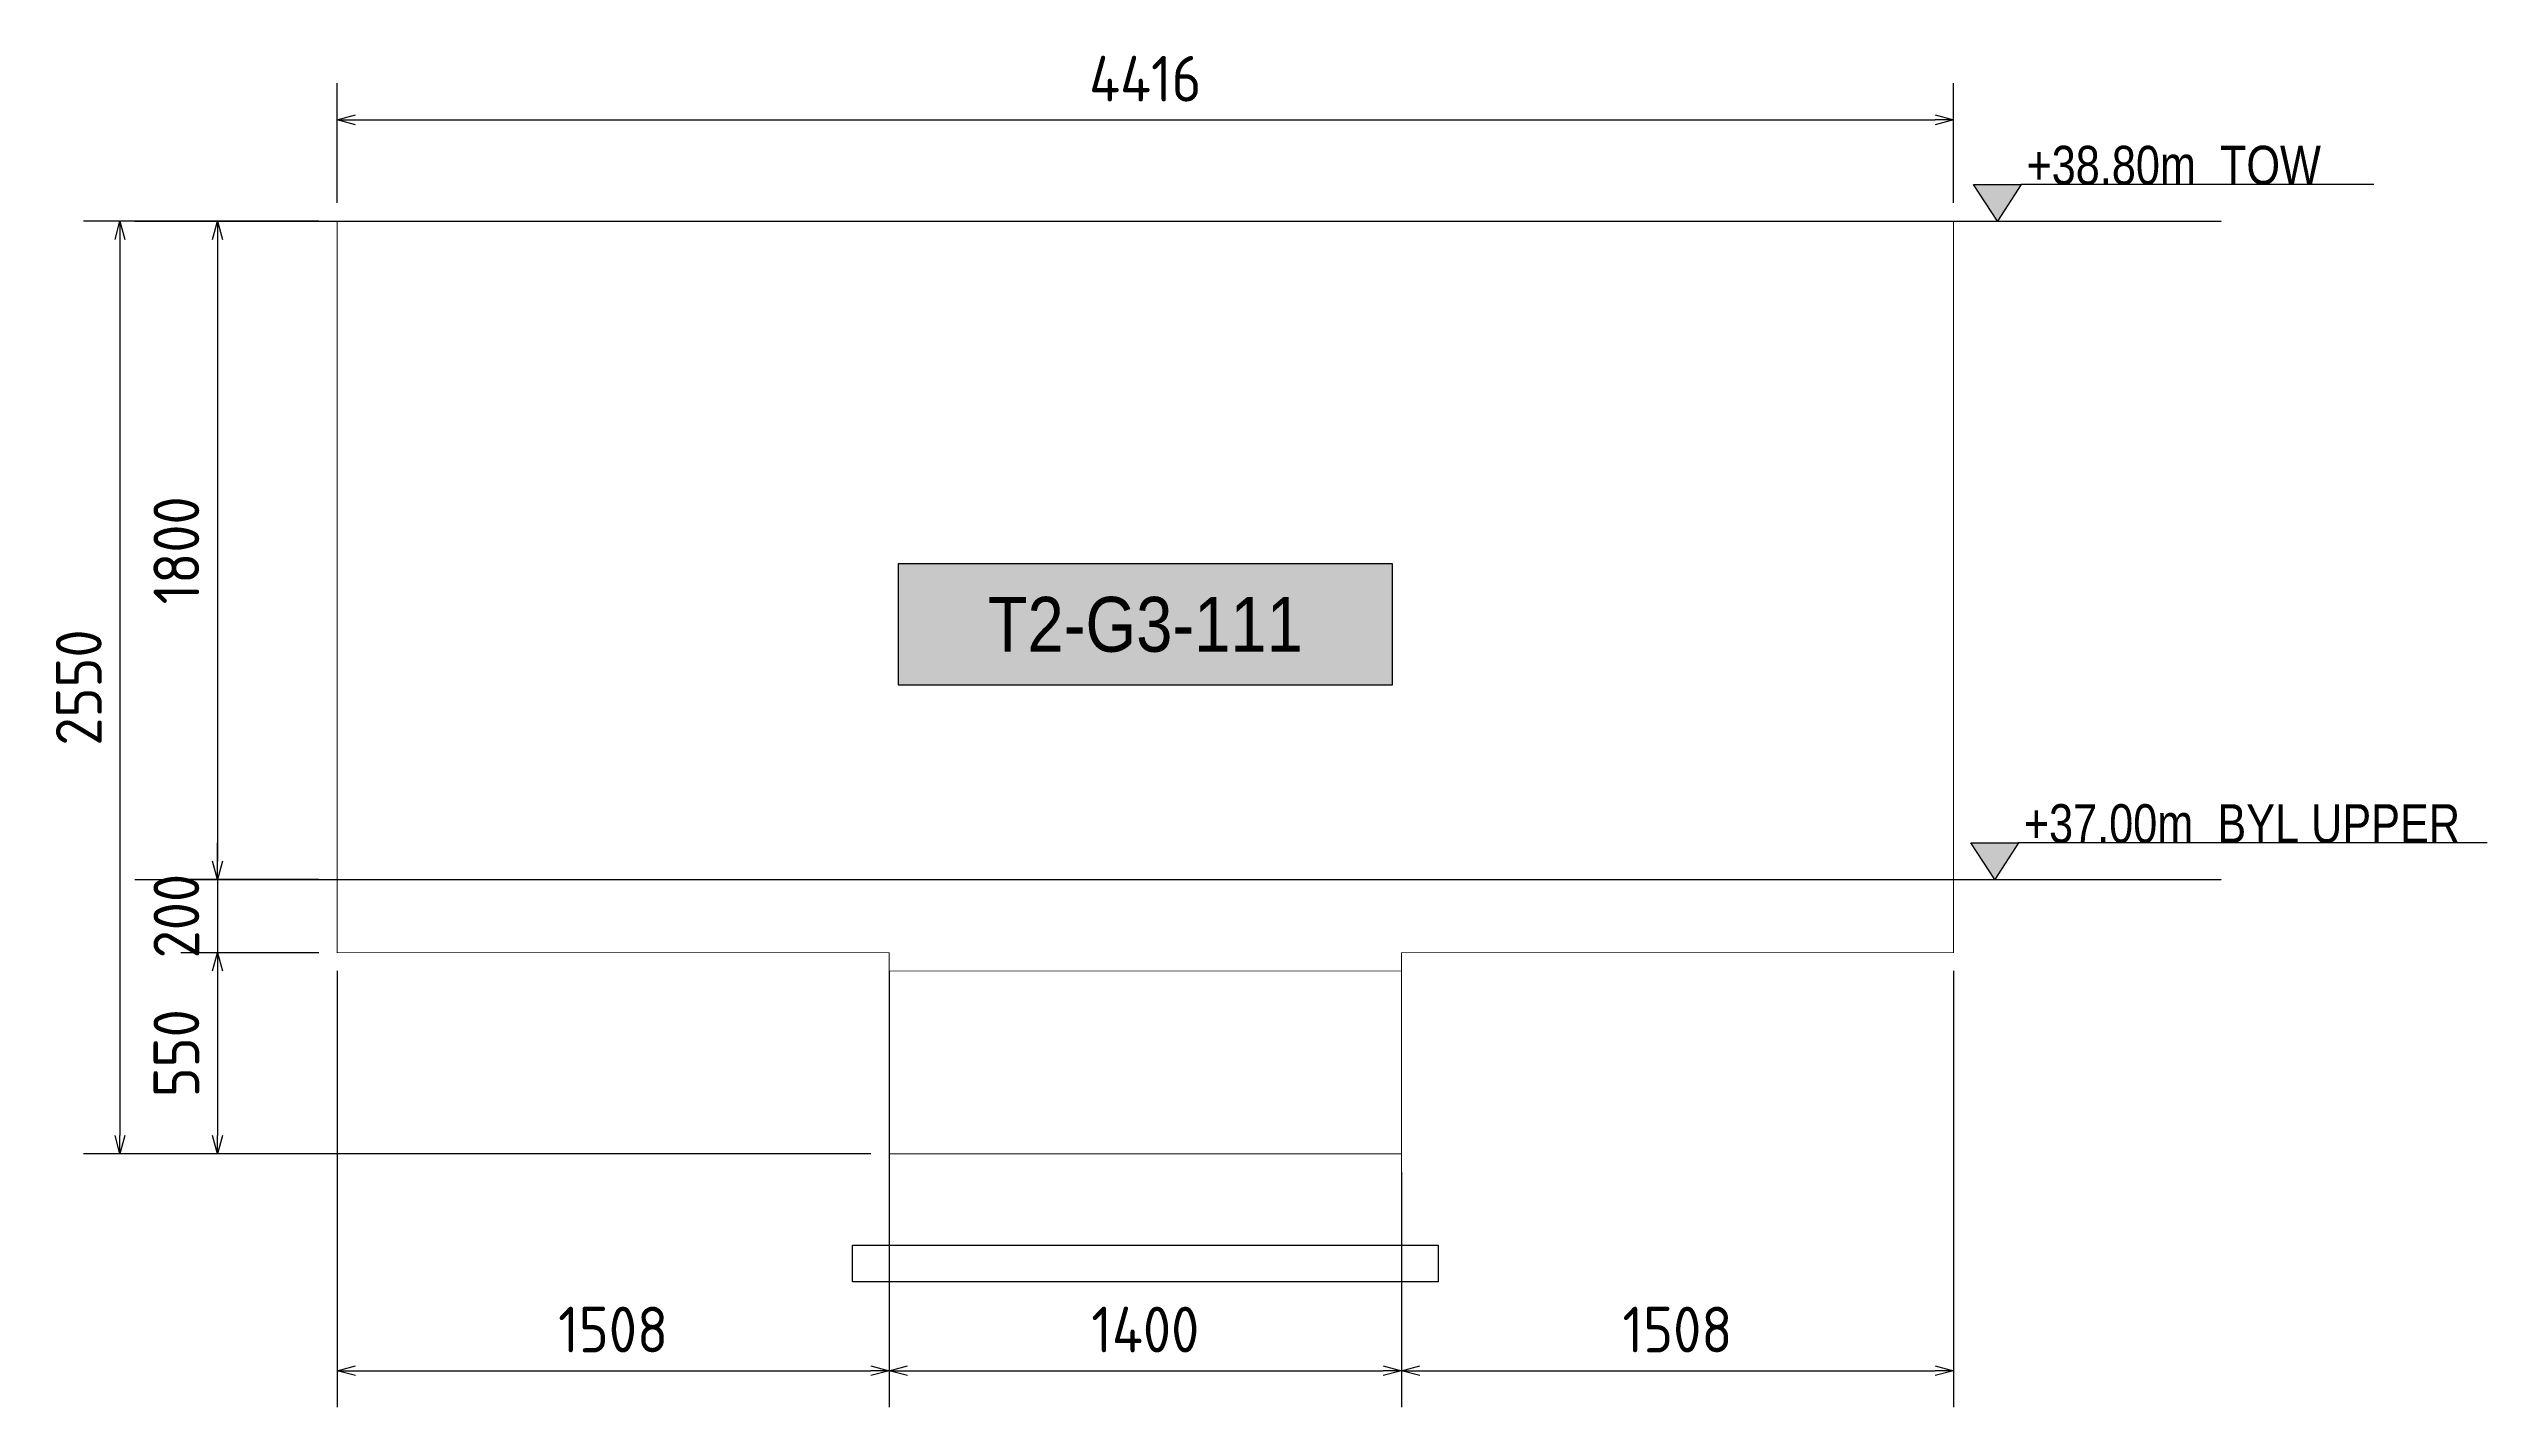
# Model space of a CAD drawing. Header units: centimetres. Extents: x -6122352 to 7132207, y -1694241 to 1947892.
# Drawn here: x 3812351 to 3819013, y 360524 to 364238 of the extents above; entities that cross this region are included whole.
import ezdxf
from ezdxf.enums import TextEntityAlignment as Align

# ---------------------------------------------------------------- set-up
doc = ezdxf.new("R2010")
doc.units = ezdxf.units.CM
doc.header["$MEASUREMENT"] = 0
doc.header["$PDMODE"] = 66
doc.header["$PDSIZE"] = 100
doc.linetypes.add('DASHED2', pattern=[0.375, 0.25, -0.125])
doc.linetypes.add('HIDDEN', pattern=[0.375, 0.25, -0.125])
for name, color, linetype in [('@MI-TYPE-02', 6, 'Continuous'), ('JML-Dimension', 1, 'Continuous'), ('PANEL-TAGS', 7, 'Continuous'), ('SECTION', 130, 'Continuous')]:
    doc.layers.add(name, color=color, linetype=linetype)
doc.styles.add('PANELTAG_STYLE', font='arial.ttf')
doc.styles.add('Schueco-BEMSTIL', font='isocpeur.ttf', dxfattribs={"width": 0.9})
doc.styles.add('txt-Pisa-std', font='arial.ttf', dxfattribs={"width": 0.8})
doc.dimstyles.new('MI- JWC-TXT-2.5 MM', dxfattribs={"dimscale": 1.5, "dimtxt": 2.5, "dimasz": 1, "dimexe": 2, "dimexo": 1, "dimgap": 1, "dimtad": 1, "dimdec": 0, "dimdsep": 46, "dimtxsty": 'Schueco-BEMSTIL', "dimblk": 'OPEN30', "dimcen": 0, "dimdle": 2, "dimclrd": 140, "dimclre": 8, "dimclrt": 40, "dimadec": 0, "dimazin": 2, "dimtfac": 1, "dimtdec": 0, "dimtix": 1, "dimtmove": 2, "dimatfit": 3, "dimldrblk": 'OPEN', "dimfxl": 2, "dimlwd": -1, "dimlwe": -1, "dimarcsym": 0})

# ---------------------------------------------------------------- blocks, each defined once
blk = doc.blocks.new('T3-FOOTING ELEVATION')
at = {"color": 6, "linetype": 'HIDDEN', "ltscale": 5, "const_width": 2}
blk.add_lwpolyline([(30306558.2, 1676365.9), (30306558.2, 1676865.9), (30307958.2, 1676865.9), (30307958.2, 1676365.9)], dxfattribs=at)
at = {"color": 6, "ltscale": 20, "const_width": 2}
blk.add_lwpolyline([(30306558.2, 1676365.9), (30307958.2, 1676365.9), (30307958.2, 1676115.9), (30306558.2, 1676115.9)], close=True, dxfattribs=at)
at = {"color": 8, "ltscale": 20}
blk.add_lwpolyline([(30306458.2, 1676115.9), (30308058.2, 1676115.9), (30308058.2, 1676015.9), (30306458.2, 1676015.9)], close=True, dxfattribs=at)
blk = doc.blocks.new('_Open30')
at = {"color": 0, "linetype": 'ByBlock', "lineweight": -2}
for p, q in [((-1, 0.27), (0, 0)), ((0, 0), (-1, -0.27)), ((0, 0), (-1, 0))]:
    blk.add_line(p, q, dxfattribs=at)
blk = doc.blocks.new('*D3459')
at = {"color": 8, "transparency": 16777216}
for p, q in [((3813138.6, 363816.6), (3813138.6, 364143.6)), ((3817554.6, 363816.6), (3817554.6, 364143.6))]:
    blk.add_line(p, q, dxfattribs=at)
at = {"color": 140, "transparency": 16777216}
blk.add_line((3813188.6, 364043.6), (3817504.6, 364043.6), dxfattribs=at)
at = {"layer": 'Defpoints', "color": 0, "transparency": 16777216}
for p in [(3817554.6, 364043.6), (3813138.6, 363766.6), (3817554.6, 363766.6)]:
    blk.add_point(p, dxfattribs=at)
at = {"color": 140, "transparency": 16777216, "xscale": 50, "yscale": 50, "zscale": 50, "rotation": 180}
blk.add_blockref('_Open30', (3813138.6, 364043.6), dxfattribs=at)
at = {"color": 140, "transparency": 16777216, "xscale": 50, "yscale": 50, "zscale": 50}
blk.add_blockref('_Open30', (3817554.6, 364043.6), dxfattribs=at)
at = {"color": 40, "transparency": 16777216, "insert": (3815346.6, 364156.1), "char_height": 125, "attachment_point": 5, "style": 'Schueco-BEMSTIL'}
blk.add_mtext('4416', dxfattribs=at)
blk = doc.blocks.new('_Open')
at = {"color": 0, "linetype": 'ByBlock', "lineweight": -2}
for p, q in [((-1, 0.2), (0, 0)), ((-1, -0.2), (0, 0)), ((0, 0), (-1, 0))]:
    blk.add_line(p, q, dxfattribs=at)
blk = doc.blocks.new('*D3460')
at = {"color": 8, "transparency": 16777216}
for p, q in [((3813088.6, 363766.6), (3812711.7, 363766.6)), ((3813088.6, 361966.6), (3812711.7, 361966.6))]:
    blk.add_line(p, q, dxfattribs=at)
at = {"color": 140, "transparency": 16777216}
blk.add_line((3812811.7, 363716.6), (3812811.7, 362016.6), dxfattribs=at)
at = {"layer": 'Defpoints', "color": 0, "transparency": 16777216}
for p in [(3813138.6, 363766.6), (3812811.7, 361966.6), (3813138.6, 361966.6)]:
    blk.add_point(p, dxfattribs=at)
at = {"color": 140, "transparency": 16777216, "xscale": 50, "yscale": 50, "zscale": 50}
for p, rotation in [((3812811.7, 363766.6), 90), ((3812811.7, 361966.6), 270)]:
    blk.add_blockref('_Open30', p, dxfattribs=dict(at, rotation=rotation))
at = {"color": 40, "transparency": 16777216, "insert": (3812699.2, 362866.6), "char_height": 125, "attachment_point": 5, "rotation": 90, "style": 'Schueco-BEMSTIL'}
blk.add_mtext('1800', dxfattribs=at)
blk = doc.blocks.new('*D3461')
at = {"color": 8, "transparency": 16777216}
for p, q in [((3813138.6, 361716.6), (3813138.6, 360523.7)), ((3814646.6, 361716.6), (3814646.6, 360523.7))]:
    blk.add_line(p, q, dxfattribs=at)
at = {"color": 140, "transparency": 16777216}
blk.add_line((3813188.6, 360623.7), (3814596.6, 360623.7), dxfattribs=at)
at = {"layer": 'Defpoints', "color": 0, "transparency": 16777216}
for p in [(3813138.6, 361766.6), (3814646.6, 361766.6), (3814646.6, 360623.7)]:
    blk.add_point(p, dxfattribs=at)
at = {"color": 140, "transparency": 16777216, "xscale": 50, "yscale": 50, "zscale": 50, "rotation": 180}
blk.add_blockref('_Open30', (3813138.6, 360623.7), dxfattribs=at)
at = {"color": 140, "transparency": 16777216, "xscale": 50, "yscale": 50, "zscale": 50}
blk.add_blockref('_Open30', (3814646.6, 360623.7), dxfattribs=at)
at = {"color": 40, "transparency": 16777216, "insert": (3813892.6, 360736.2), "char_height": 125, "attachment_point": 5, "style": 'Schueco-BEMSTIL'}
blk.add_mtext('1508', dxfattribs=at)
blk = doc.blocks.new('*D3462')
at = {"color": 8, "transparency": 16777216}
for p, q in [((3814646.6, 361716.6), (3814646.6, 360523.7)), ((3816046.6, 361166.6), (3816046.6, 360523.7))]:
    blk.add_line(p, q, dxfattribs=at)
at = {"color": 140, "transparency": 16777216}
blk.add_line((3814696.6, 360623.7), (3815996.6, 360623.7), dxfattribs=at)
at = {"layer": 'Defpoints', "color": 0, "transparency": 16777216}
for p in [(3814646.6, 361766.6), (3816046.6, 361216.6), (3816046.6, 360623.7)]:
    blk.add_point(p, dxfattribs=at)
at = {"color": 140, "transparency": 16777216, "xscale": 50, "yscale": 50, "zscale": 50, "rotation": 180}
blk.add_blockref('_Open30', (3814646.6, 360623.7), dxfattribs=at)
at = {"color": 140, "transparency": 16777216, "xscale": 50, "yscale": 50, "zscale": 50}
blk.add_blockref('_Open30', (3816046.6, 360623.7), dxfattribs=at)
at = {"color": 40, "transparency": 16777216, "insert": (3815346.6, 360736.2), "char_height": 125, "attachment_point": 5, "style": 'Schueco-BEMSTIL'}
blk.add_mtext('1400', dxfattribs=at)
blk = doc.blocks.new('*D3463')
at = {"color": 8, "transparency": 16777216}
for p, q in [((3817554.6, 361716.6), (3817554.6, 360523.7)), ((3816046.6, 361166.6), (3816046.6, 360523.7))]:
    blk.add_line(p, q, dxfattribs=at)
at = {"color": 140, "transparency": 16777216}
blk.add_line((3816096.6, 360623.7), (3817504.6, 360623.7), dxfattribs=at)
at = {"layer": 'Defpoints', "color": 0, "transparency": 16777216}
for p in [(3817554.6, 361766.6), (3816046.6, 361216.6), (3817554.6, 360623.7)]:
    blk.add_point(p, dxfattribs=at)
at = {"color": 140, "transparency": 16777216, "xscale": 50, "yscale": 50, "zscale": 50, "rotation": 180}
blk.add_blockref('_Open30', (3816046.6, 360623.7), dxfattribs=at)
at = {"color": 140, "transparency": 16777216, "xscale": 50, "yscale": 50, "zscale": 50}
blk.add_blockref('_Open30', (3817554.6, 360623.7), dxfattribs=at)
at = {"color": 40, "transparency": 16777216, "insert": (3816800.6, 360736.2), "char_height": 125, "attachment_point": 5, "style": 'Schueco-BEMSTIL'}
blk.add_mtext('1508', dxfattribs=at)
blk = doc.blocks.new('*D3464')
at = {"color": 140, "transparency": 16777216}
for p, q in [((3812811.7, 362016.6), (3812811.7, 362066.6)), ((3812811.7, 361966.6), (3812811.7, 361766.6)), ((3812811.7, 361716.6), (3812811.7, 361666.6))]:
    blk.add_line(p, q, dxfattribs=at)
at = {"color": 8, "transparency": 16777216}
for p, q in [((3813088.6, 361966.6), (3812711.7, 361966.6)), ((3813088.6, 361766.6), (3812711.7, 361766.6))]:
    blk.add_line(p, q, dxfattribs=at)
at = {"layer": 'Defpoints', "color": 0, "transparency": 16777216}
for p in [(3813138.6, 361966.6), (3812811.7, 361766.6), (3813138.6, 361766.6)]:
    blk.add_point(p, dxfattribs=at)
at = {"color": 140, "transparency": 16777216, "xscale": 50, "yscale": 50, "zscale": 50}
for p, rotation in [((3812811.7, 361966.6), 270), ((3812811.7, 361766.6), 90)]:
    blk.add_blockref('_Open30', p, dxfattribs=dict(at, rotation=rotation))
at = {"color": 40, "transparency": 16777216, "insert": (3812699.2, 361866.6), "char_height": 125, "attachment_point": 5, "rotation": 90, "style": 'Schueco-BEMSTIL'}
blk.add_mtext('200', dxfattribs=at)
blk = doc.blocks.new('*D3465')
at = {"color": 8, "transparency": 16777216}
for p, q in [((3813088.6, 361766.6), (3812711.7, 361766.6)), ((3814596.6, 361216.6), (3812711.7, 361216.6))]:
    blk.add_line(p, q, dxfattribs=at)
at = {"color": 140, "transparency": 16777216}
blk.add_line((3812811.7, 361716.6), (3812811.7, 361266.6), dxfattribs=at)
at = {"layer": 'Defpoints', "color": 0, "transparency": 16777216}
for p in [(3813138.6, 361766.6), (3812811.7, 361216.6), (3814646.6, 361216.6)]:
    blk.add_point(p, dxfattribs=at)
at = {"color": 140, "transparency": 16777216, "xscale": 50, "yscale": 50, "zscale": 50}
for p, rotation in [((3812811.7, 361766.6), 90), ((3812811.7, 361216.6), 270)]:
    blk.add_blockref('_Open30', p, dxfattribs=dict(at, rotation=rotation))
at = {"color": 40, "transparency": 16777216, "insert": (3812699.2, 361491.6), "char_height": 125, "attachment_point": 5, "rotation": 90, "style": 'Schueco-BEMSTIL'}
blk.add_mtext('550', dxfattribs=at)
blk = doc.blocks.new('*D3466')
at = {"color": 8, "transparency": 16777216}
for p, q in [((3813088.6, 363766.6), (3812445.1, 363766.6)), ((3814596.6, 361216.6), (3812445.1, 361216.6))]:
    blk.add_line(p, q, dxfattribs=at)
at = {"color": 140, "transparency": 16777216}
blk.add_line((3812545.1, 363716.6), (3812545.1, 361266.6), dxfattribs=at)
at = {"layer": 'Defpoints', "color": 0, "transparency": 16777216}
for p in [(3813138.6, 363766.6), (3812545.1, 361216.6), (3814646.6, 361216.6)]:
    blk.add_point(p, dxfattribs=at)
at = {"color": 140, "transparency": 16777216, "xscale": 50, "yscale": 50, "zscale": 50}
for p, rotation in [((3812545.1, 363766.6), 90), ((3812545.1, 361216.6), 270)]:
    blk.add_blockref('_Open30', p, dxfattribs=dict(at, rotation=rotation))
at = {"color": 40, "transparency": 16777216, "insert": (3812432.6, 362491.6), "char_height": 125, "attachment_point": 5, "rotation": 90, "style": 'Schueco-BEMSTIL'}
blk.add_mtext('2550', dxfattribs=at)
blk = doc.blocks.new('*U2058')
at = {"layer": 'JML-Dimension'}
h = blk.add_hatch(color=10, dxfattribs=at)
h.dxf.hatch_style = 1
h.paths.add_polyline_path([(0, 0), (-1.54, 2.37), (1.54, 2.37)])
blk.add_line((24.31, 2.37), (1.54, 2.37), dxfattribs=at)
blk.add_lwpolyline([(0, 0), (-1.54, 2.37), (1.54, 2.37), (0, 0)], dxfattribs=at)
at = {"color": 5, "style": 'txt-Pisa-std', "width": 0.8}
blk.add_attdef('+0.0', text='', height=2.5, dxfattribs=at).set_placement((1.87, 2.37), align=Align.BOTTOM_LEFT)
blk = doc.blocks.new('*U2056')
at = {"layer": 'JML-Dimension'}
h = blk.add_hatch(color=10, dxfattribs=at)
h.dxf.hatch_style = 1
h.paths.add_polyline_path([(0, 0), (-1.54, 2.37), (1.54, 2.37)])
blk.add_line((31.81, 2.37), (1.54, 2.37), dxfattribs=at)
blk.add_lwpolyline([(0, 0), (-1.54, 2.37), (1.54, 2.37), (0, 0)], dxfattribs=at)
at = {"color": 5, "style": 'txt-Pisa-std', "width": 0.8}
blk.add_attdef('+0.0', text='', height=2.5, dxfattribs=at).set_placement((1.87, 2.37), align=Align.BOTTOM_LEFT)
blk = doc.blocks.new('PANELTAG')
at = {"layer": 'PANEL-TAGS', "color": 1}
blk.add_lwpolyline([(-13.5, -3.3), (13.5, -3.3), (13.5, 3.3), (-13.5, 3.3)], close=True, dxfattribs=at)
at = {"layer": 'PANEL-TAGS', "color": 40, "true_color": 0xffd700}
blk.add_solid([(-13.5, -3.3), (13.5, -3.3), (-13.5, 3.3), (13.5, 3.3)], dxfattribs=at)
at = {"layer": 'PANEL-TAGS', "color": 5, "style": 'PANELTAG_STYLE', "width": 0.85}
blk.add_attdef('TAGNO', text='', height=3, dxfattribs=at).set_placement((0, 0), align=Align.MIDDLE)

msp = doc.modelspace()

# ---------------------------------------------------------------- linework, layer by layer
at = {"layer": '@MI-TYPE-02', "color": 160, "linetype": 'DASHED2', "ltscale": 5}
for points in [[(3812585.30882, 363766.61458), (3818287.24964, 363766.61458)], [(3812585.30882, 361966.61458), (3818287.24964, 361966.61458)]]:
    msp.add_lwpolyline(points, dxfattribs=at)
at = {"layer": '@MI-TYPE-02', "color": 30, "const_width": 2.5}
msp.add_lwpolyline([(3813138.57304, 363766.61458), (3817554.57304, 363766.61458), (3817554.57304, 361766.61458), (3816046.57304, 361766.61458), (3816046.57304, 361216.61458), (3814646.57304, 361216.61458), (3814646.57304, 361766.61458), (3813138.57304, 361766.61458)], close=True, dxfattribs=at)

# ---------------------------------------------------------------- block references
at = {"color": 2}
msp.add_blockref('T3-FOOTING ELEVATION', (-26491911.58852, -1315149.25918), dxfattribs=at)
at = {"layer": 'PANEL-TAGS'}
ref = msp.add_blockref('PANELTAG', (3815346.57304, 362664.37026), dxfattribs=dict(at, xscale=50, yscale=50, zscale=50))
ref.add_attrib('TAGNO', 'T2-G3-111', dxfattribs={"color": 5, "height": 150, "style": 'PANELTAG_STYLE', "width": 0.85}).set_placement((3815346.57304, 362664.37026), align=Align.MIDDLE_CENTER)
at = {"layer": 'SECTION', "color": 6}
ref = msp.add_blockref('*U2058', (3817674.91507, 363766.61458), dxfattribs=dict(at, xscale=42.30147098076819, yscale=42.30147098076819, zscale=42.30147098076819))
ref.add_attrib('+0.0', '+38.80m  TOW', (3817754.04372, 363866.87165), dxfattribs={"layer": 'JML-Dimension', "color": 5, "height": 105.7536775, "style": 'txt-Pisa-std', "width": 0.8})
ref = msp.add_blockref('*U2056', (3817667.62158, 361966.61463), dxfattribs=dict(at, xscale=42.30147098076819, yscale=42.30147098076819, zscale=42.30147098076819))
ref.add_attrib('+0.0', '+37.00m  BYL UPPER', (3817746.75023, 362066.87169), dxfattribs={"layer": 'JML-Dimension', "color": 5, "height": 105.7536775, "style": 'txt-Pisa-std', "width": 0.8})

# ---------------------------------------------------------------- dimensions: what is measured, and where the dimension line sits
for base, p1, p2, picture, middle in [((3817554.57304, 364043.56577), (3813138.57304, 363766.61458), (3817554.57304, 363766.61458), '*D3459', (3815346.57304, 364156.06577)), ((3814646.57304, 360623.71301), (3813138.57304, 361766.61458), (3814646.57304, 361766.61458), '*D3461', (3813892.57304, 360736.21301)), ((3816046.57304, 360623.71301), (3814646.57304, 361766.61458), (3816046.57304, 361216.61458), '*D3462', (3815346.57304, 360736.21301)), ((3817554.57304, 360623.71301), (3816046.57304, 361216.61458), (3817554.57304, 361766.61458), '*D3463', (3816800.57304, 360736.21301))]:
    dim = msp.add_linear_dim(base=base, p1=p1, p2=p2, dimstyle='MI- JWC-TXT-2.5 MM')
    dim.commit()
    dim.dimension.update_dxf_attribs({"geometry": picture, "text_midpoint": middle})
for base, p1, p2, picture, middle in [((3812545.08551, 361216.61458), (3813138.57304, 363766.61458), (3814646.57304, 361216.61458), '*D3466', (3812432.58551, 362491.61458)), ((3812811.66801, 361966.61458), (3813138.57304, 363766.61458), (3813138.57304, 361966.61458), '*D3460', (3812699.16801, 362866.61458)), ((3812811.66801, 361766.61458), (3813138.57304, 361966.61458), (3813138.57304, 361766.61458), '*D3464', (3812699.16801, 361866.61458)), ((3812811.66801, 361216.61458), (3813138.57304, 361766.61458), (3814646.57304, 361216.61458), '*D3465', (3812699.16801, 361491.61458))]:
    dim = msp.add_linear_dim(base=base, p1=p1, p2=p2, angle=90, dimstyle='MI- JWC-TXT-2.5 MM')
    dim.commit()
    dim.dimension.update_dxf_attribs({"geometry": picture, "text_midpoint": middle})

doc.saveas('drawing.dxf')
